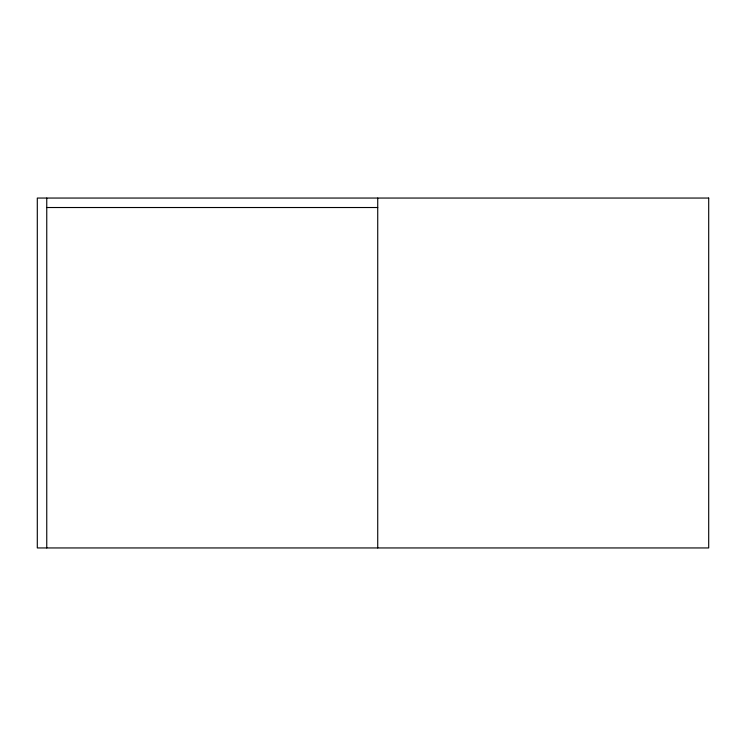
<?xml version="1.0" encoding="UTF-8"?>
<svg xmlns="http://www.w3.org/2000/svg" width="746" height="746" viewBox="0 0 746 746"><rect width="100%" height="100%" fill="white"/><g stroke="black" fill="none" stroke-linecap="round" stroke-linejoin="round"><path stroke-width="1.12" d="M46.756 207.519L377.728 207.519M377.728 198.054L377.728 547.946M46.756 198.054L46.756 547.946M708.7 198.054L37.3 198.054L37.3 547.946L708.7 547.946L708.7 198.054"/></g></svg>
